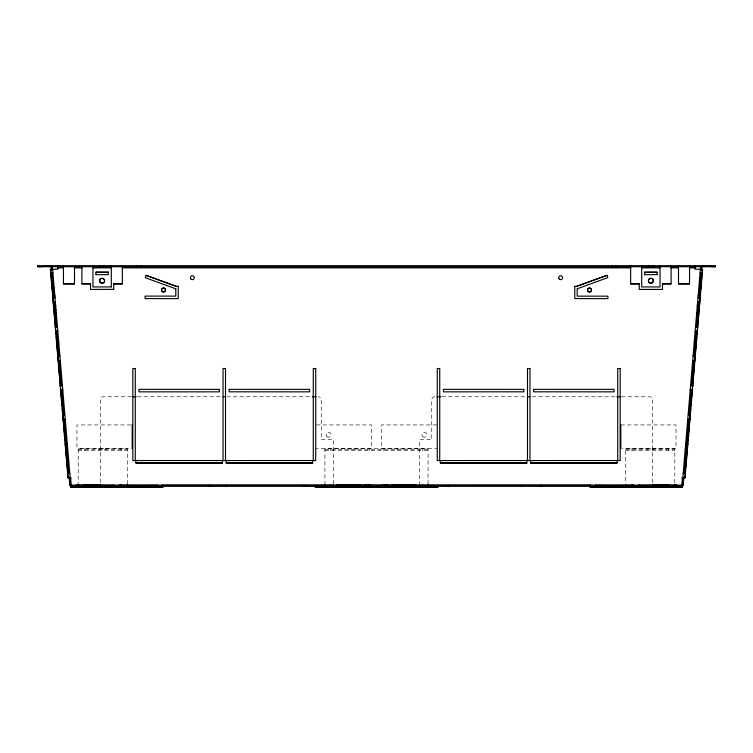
<?xml version="1.0" encoding="UTF-8"?>
<svg xmlns="http://www.w3.org/2000/svg" width="753" height="753" viewBox="0 0 753 753"><rect width="100%" height="100%" fill="white"/><g stroke="black" fill="none" stroke-linecap="round" stroke-linejoin="round"><path stroke-width="0.56" stroke-dasharray="3.77 2.82" d="M131.53 396.746L103.349 396.784A3.068 3.068 0 0 0 100.281 399.815L100.281 485.158M137.394 396.784L220.751 396.746M226.615 396.784L311.14 396.746M441.86 396.746L526.385 396.784M532.249 396.746L615.606 396.784M621.47 396.784L649.651 396.784A3.068 3.068 0 0 1 652.719 399.815L652.719 483.991M131.031 424.937L76.957 424.937L76.957 448.261L132.199 448.261M316.345 424.937L371.587 424.937L371.587 448.261L316.345 448.261M436.655 424.937L381.413 424.937L381.413 448.261L436.655 448.261M620.801 424.937L676.043 424.937L676.043 448.261L621.969 448.261M78.19 449.494L127.295 449.494M324.938 449.494L428.062 449.494M625.705 449.494L674.81 449.494M78.19 450.718L127.295 450.718M324.938 450.718L428.062 450.718M625.705 450.718L674.81 450.718M674.81 482.955L674.81 448.506L625.705 448.506L625.705 482.955M668.673 448.506L668.673 450.718M653.284 448.506L653.284 449.494M650.263 448.506L650.263 449.494M647.241 448.506L647.241 449.494M631.842 448.506L631.842 450.718M434.81 396.746L434.81 396.784A3.068 3.068 0 0 0 431.742 399.815L431.742 439.724L419.468 439.724L419.468 483.991M428.062 484.113L428.062 448.506L324.938 448.506L324.938 484.113M422.537 448.506L422.537 450.718M403.504 448.506L403.504 449.494M402.893 448.506L402.893 449.494M397.368 448.506L397.368 449.494M396.756 448.506L396.756 449.494M383.249 448.506L383.249 450.718M369.751 448.506L369.751 450.718M356.244 448.506L356.244 449.494M355.632 448.506L355.632 449.494M350.107 448.506L350.107 449.494M349.496 448.506L349.496 449.494M333.532 483.991L333.532 439.696L321.258 439.724L321.258 399.815A3.068 3.068 0 0 0 318.19 396.746L318.19 396.784M330.463 448.506L330.463 450.718M127.295 484.113L127.295 448.506L78.19 448.506L78.19 484.113M121.158 448.506L121.158 450.718M105.759 448.506L105.759 449.494M102.737 448.506L102.737 449.494M99.716 448.506L99.716 449.494M84.327 448.506L84.327 450.718M422.499 436.392A2.457 2.457 0 0 0 426.687 435.658A2.457 2.457 0 0 0 423.948 432.401A2.457 2.457 0 0 0 422.499 436.392M326.746 436.392A2.457 2.457 0 0 0 330.934 435.658A2.457 2.457 0 0 0 328.195 432.401A2.457 2.457 0 0 0 326.746 436.392"/><path stroke-width="1.13" d="M685.465 470.267L685.023 477.675L682.811 477.656L685.023 477.675L702.587 269.358L695.066 269.141L695.066 265.705M687.216 439.14L687.329 437.813M688.204 439.14L688.157 439.696L688.317 437.813M688.458 436.213L688.571 434.829L688.383 437.022M702.587 269.358L702.389 269.979L700.394 269.16L682.18 485.337L683.159 485.421L683.846 477.233M684.148 473.722L688.779 418.734M689.08 415.232L691.245 389.489M691.546 385.978L693.711 360.245M694.012 356.734L696.177 331M696.478 327.489L698.643 301.746M698.935 298.263L701.109 272.501M701.307 270.167L701.504 267.823A1.224 1.224 0 0 1 702.728 266.694L702.728 265.715A2.212 2.212 0 0 0 700.525 267.739L701.504 267.823M684.656 467.961L684.957 464.45M685.352 459.754L685.644 456.243M686.143 450.379L686.341 448.035M686.84 442.171L687.235 437.484M687.63 432.796L687.931 429.285M688.421 423.421L688.619 421.078M689.221 414.046L689.419 411.703M689.908 405.839L690.209 402.318M690.605 397.631L691 392.944M692.195 378.881L692.487 375.361M692.882 370.674L693.278 365.986M694.473 351.915L694.765 348.432M695.264 342.54L695.461 340.196M695.96 334.332L696.252 330.821M696.657 326.134L697.052 321.437M697.447 316.749L697.749 313.239M698.238 307.375L698.539 303.854M699.029 298L699.236 295.656M699.725 289.792L700.026 286.272M700.516 280.417L700.817 276.897M683.893 473.345L684.392 473.355L686.454 448.901C689.522 449.221 683.555 448.694 685.917 448.929M686.021 443.978L686.868 444.016L688.929 419.562L689.908 419.647L688.091 419.525M688.844 414.658L689.343 414.668L691.405 390.214L691.969 390.308M693.042 360.838L694.859 360.988L693.88 360.875L691.819 385.329L692.798 385.414L690.972 385.291M693.795 355.971L696.356 331.527L697.334 331.64L695.141 331.499M696.271 326.623L698.84 302.188L699.81 302.301L697.993 302.151M698.408 297.256L700.121 297.426L699.245 297.294L701.316 272.84L702.285 272.925L700.092 272.812M685.635 468.074L687.715 443.432M687.913 441.117L688.411 435.225M688.609 432.909L689.202 425.85M689.4 423.534L690.689 408.267M690.887 405.952L692.967 381.3M693.174 378.994L694.454 363.718M694.661 361.412L696.741 336.76M696.939 334.445L698.229 319.178M698.426 316.862L700.506 292.22M700.704 289.905L702.389 269.951M178.235 286.319L176.221 286.347L146.054 275.316L145.216 277.678L175.788 288.804M682.811 477.628L685.023 477.637L682.18 477.731L682.18 487.295L590.107 487.266L590.107 485.064L382.929 485.12M684.044 477.562L682.811 477.6M577.212 288.804L607.784 277.622L606.946 275.316L576.779 286.319L574.765 286.319M701.316 272.84L700.469 272.802M699.189 297.303L698.022 297.266M698.84 302.188L698.332 302.179M696.713 326.642L697.749 326.717L695.932 326.604M694.238 355.99L695.273 356.094M693.88 360.875L692.666 360.838M692.384 390.327L690.906 390.205M686.397 448.91L685.955 448.892M52.277 269.188C51.148 269.583 52.635 268.445 51.59 269.894L50.611 269.979L50.413 269.358L57.934 269.141L57.934 265.705M51.496 267.823L52.475 267.739A2.212 2.212 0 0 0 50.272 265.715L50.272 266.694A1.224 1.224 0 0 1 51.496 267.823L51.693 270.167M52.606 269.16L50.413 269.395L52.606 269.226L70.82 485.337L69.841 485.421L69.154 477.233M52.531 272.802L50.715 272.925L52.908 272.812M52.324 277.706L53.303 277.622M53.171 287.74L54.15 287.655M53.858 295.816L54.837 295.731M53.896 296.315L54.875 296.23M54.978 297.266L52.776 297.379L54.593 297.256M54.668 302.179L53.19 302.301L55.007 302.151M54.677 305.596L55.656 305.52M54.705 305.897L55.684 305.812M55.054 310.067L56.033 309.982M55.298 312.937L56.277 312.853M56.729 326.623L55.251 326.717L57.068 326.604M56.87 331.536L55.666 331.64L57.859 331.499M57.774 342.295L58.753 342.21M57.727 356.094L59.205 355.971M59.958 360.838L58.141 360.988L60.334 360.838M62.028 385.291L60.202 385.442L61.68 385.32M60.202 385.442L61.238 385.329L59.12 360.875M62.433 390.186L61.031 390.308M64.156 414.658C60.522 414.931 66.066 414.536 64.193 414.696M64.909 419.525L63.092 419.647L65.295 419.525M63.092 419.675L64.127 419.572L66.132 444.016L66.979 443.978M66.132 444.016L65.153 444.129L67.356 443.978M67.045 448.892C63.148 449.202 69.125 448.741 67.083 448.929M69.107 473.345L67.629 473.468L69.455 473.326M67.535 470.267L67.977 477.675L70.189 477.656L67.977 477.637L50.413 269.358M370.071 485.12L162.893 485.064L162.893 487.266L70.82 487.295L70.82 477.703L67.977 477.675L70.189 477.6M69.737 484.198L70.716 484.113M54.705 302.207L55.383 302.151M56.767 326.661L57.454 326.604M59.242 356L59.929 355.953M61.718 385.376L62.405 385.263M62.132 390.242L62.819 390.186M69.144 473.383L69.831 473.326M70.189 477.656L68.956 477.59M56.569 331.621L57.482 331.499M59.553 355.953L58.141 356.075M62.094 390.205L60.617 390.327M102.606 487.295L106.427 487.144M715.322 265.734L714.268 265.743M41.49 266.722L37.678 266.722L37.678 265.705L715.35 265.715L715.322 266.722L711.51 266.722M99.82 265.734L100.243 265.734M104.432 265.734L104.008 265.734M38.732 265.743L37.678 265.734M648.568 265.734L648.992 265.734M652.757 265.734L653.18 265.734M37.65 266.694L715.35 266.694M57.934 267.87L63.459 267.87M74.5 267.87L81.908 267.87M92.958 267.87L111.293 267.87M122.344 267.87L630.656 267.87M641.707 267.87L660.042 267.87M671.092 267.87L678.5 267.87M689.541 267.87L695.066 267.87M657.011 272.238L644.737 272.238L657.011 272.181L657.011 274.694M95.989 274.666L108.263 274.694L108.263 272.181M644.737 274.666L657.011 274.629M63.459 283.834L74.5 283.834M81.908 283.834L90.501 283.834L90.501 289.416L113.75 289.359M122.344 283.834L113.75 283.834L113.75 289.416M630.656 283.834L639.25 283.834L639.25 289.416L662.499 289.416L662.499 283.834L671.092 283.834M678.5 283.834L689.541 283.834M90.501 283.862L81.908 283.862L81.908 265.705M113.75 283.862L122.344 283.862L122.344 265.705M639.25 283.862L630.656 283.9L630.656 265.705M662.499 283.862L671.092 283.862L671.092 265.705M111.293 286.902L92.958 286.959L92.958 265.705M219.368 389.386L138.957 389.357L138.957 391.842L219.368 391.842L219.368 389.357M229.185 389.386L309.596 389.357L309.596 391.842L229.185 391.814L229.185 389.357M523.815 389.386L443.404 389.357L443.404 391.842L523.815 391.814L523.815 389.357M533.632 389.386L614.043 389.357L614.043 391.842L533.632 391.814L533.632 389.357M132.707 396.746L136.227 396.784M223.095 396.746L225.448 396.784M312.316 396.746L315.836 396.784M437.164 396.784L440.684 396.746M527.552 396.746L529.905 396.784M616.773 396.784L620.293 396.746M135.888 462.973L222.436 462.973L222.436 460.525L135.888 460.525L135.888 463.01L222.436 463.01M226.116 462.973L312.664 462.973L312.664 460.525L226.116 460.554L226.116 463.01L312.664 463.01M440.336 462.973L526.884 462.973L526.884 460.525L440.336 460.554L440.336 463.01L526.884 463.01M530.564 462.973L617.112 462.973L617.112 460.525L530.564 460.554L530.564 463.01L617.112 463.01M68.965 477.76L70.82 477.76M682.18 477.76L684.035 477.76M76.787 485.092L162.893 485.13M590.107 485.13L676.213 485.092M70.82 485.13L79.121 485.12M83.799 485.12L100.281 485.158M669.201 485.12L652.719 485.13L652.719 486.269M673.879 485.12L682.18 485.13M76.109 485.337L114.277 485.337M118.852 485.337L157.546 485.337M162.224 485.337L334.228 485.337M335.932 485.337L417.068 485.337M418.772 485.337L590.776 485.337M595.454 485.337L634.148 485.337M638.723 485.337L676.891 485.337M315.121 486.165L333.824 486.165M419.176 486.165L437.879 486.165M70.82 487.116L162.893 487.116M315.121 487.144L437.879 487.144M590.107 487.116L682.18 487.144M652.098 487.295L646.573 487.144M694.859 356.075L693.447 355.953M691.32 385.32L692.798 385.442M695.518 331.499L696.431 331.621M690.567 390.186L691.48 390.28M683.545 473.326L685.371 473.439L684.392 473.355M697.617 302.151L698.295 302.207M695.546 326.604L696.233 326.661M693.071 355.953L693.758 356M691.282 385.376L690.595 385.263M690.181 390.186L690.868 390.242M688.807 414.696C686.463 414.498 692.412 414.95 689.343 414.668M683.169 473.326L683.856 473.383M700.977 269.273L702.587 269.395L700.394 269.16M699.697 277.622L700.676 277.706M698.163 295.731L699.142 295.816M697.438 304.419L698.417 304.494M697.344 305.52L698.323 305.596M697.316 305.812L698.295 305.897M697.24 306.744L698.219 306.819M696.723 312.853L697.702 312.937M696.638 313.897L697.617 313.982M694.247 342.21L695.226 342.295M689.908 419.675L687.705 419.525M686.868 444.016L687.847 444.129L685.644 443.978M682.284 484.113L683.263 484.198M700.723 269.216L701.608 269.31L700.394 269.113M53.755 297.294L51.684 272.84M56.23 326.642L54.16 302.188M58.706 355.981L56.644 331.527M66.546 448.901L68.608 473.355M176.221 286.347L146.054 275.316M65.803 439.488L65.709 438.425M64.579 436.533L64.438 434.905L64.598 436.872M64.73 438.425L64.843 439.686L64.711 438.105M51.891 272.501L54.065 298.263M54.357 301.746L56.522 327.489M56.823 331L58.988 356.734M59.289 360.245L61.454 385.978M61.755 389.489L63.92 415.232M64.221 418.734L68.852 473.722M52.183 276.897L52.484 280.417M52.974 286.272L53.275 289.792M53.764 295.656L53.971 298M54.461 303.854L54.762 307.375M55.251 313.239L55.553 316.749M55.948 321.437L56.343 326.134M56.748 330.821L57.04 334.332M57.539 340.196L57.736 342.54M58.235 348.432L58.527 351.915M59.722 365.986L60.118 370.674M60.513 375.361L60.805 378.881M62 392.944L62.395 397.631M62.791 402.318L63.092 405.839M63.581 411.703L63.779 414.046M64.382 421.078L64.579 423.421M65.069 429.285L65.37 432.796M65.765 437.484L66.16 442.171M66.659 448.035L66.857 450.379M67.356 456.243L67.648 459.754M68.043 464.45L68.344 467.961M61.595 390.214L63.657 414.668M50.611 269.951L52.296 289.905M52.494 292.22L54.574 316.862M54.771 319.178L56.061 334.445M56.259 336.76L58.339 361.412M58.546 363.718L59.826 378.994M60.033 381.3L62.113 405.952M62.311 408.267L63.6 423.534M63.798 425.85L64.391 432.909M64.589 435.225L65.087 441.117M65.285 443.432L67.365 468.074M65.699 438.105L65.793 439.319M709.797 265.705L709.797 266.722M706.756 265.715L706.756 266.694M704.3 265.715L704.3 266.694M703.076 265.715L703.076 266.694M701.598 265.715L701.598 266.694M689.541 265.705L689.541 283.9L678.5 283.9L678.5 265.705M679.724 486.815L679.724 487.295M676.043 485.064L676.043 487.266M674.81 484.527L674.81 486.325M668.673 484.527L668.673 486.325M660.042 265.705L660.042 286.959L641.707 286.931L641.707 265.705M655.166 485.092L655.166 486.099M653.331 280.765L653.331 280.831A2.457 2.457 0 0 1 649.651 282.921A2.457 2.457 0 0 1 649.651 278.676A2.457 2.457 0 0 1 653.331 280.794M652.719 486.815L652.719 487.295M652.098 485.337L652.098 486.325M648.418 265.705L648.418 266.684M646.573 485.337L646.573 486.325M644.737 272.181L644.737 274.694M639.212 485.064L639.212 487.266M633.075 485.064L633.075 487.266M631.842 484.527L631.842 486.325M625.705 484.527L625.705 486.325M620.801 424.937L620.801 448.261M618.345 485.337L618.345 486.325M616.01 265.705L616.01 266.684M612.085 265.705L612.085 266.684M606.946 275.316L576.779 286.291M603.614 485.337L603.614 486.325M601.158 485.337L601.158 486.325M599.925 485.337L599.925 486.325M596.244 485.064L596.244 487.266M577.212 288.738L577.212 296.164L607.906 296.164L607.906 298.621L574.765 298.593L574.765 286.291M542.169 485.337L542.169 486.325M540.268 485.337L540.268 486.325M521.97 485.337L521.97 486.325M449.24 485.337L449.24 486.325M448.929 485.337L448.929 486.325M447.706 485.337L447.706 486.325M445.249 485.337L445.249 486.325M437.879 485.337L437.879 487.266L432.354 487.295L315.385 487.276L315.121 485.337M432.354 485.337L432.354 486.325M430.518 485.337L430.518 486.325M428.062 484.433L428.062 486.325M422.537 484.433L422.537 486.325M419.468 485.064L419.468 487.295M416.4 487.295L416.4 485.064L391.842 485.064L391.842 487.295M388.774 487.295L388.774 485.064L364.226 485.064L364.226 487.295M383.249 484.433L383.249 486.325M369.751 484.433L369.751 486.325M361.158 487.295L361.158 485.064L336.6 485.092L336.6 487.295M333.532 485.064L333.532 487.295M330.463 484.433L330.463 486.325M324.938 484.433L324.938 486.325M322.482 485.337L322.482 486.325M320.646 485.337L320.646 486.325M307.751 485.337L307.751 486.325M305.294 485.337L305.294 486.325M304.071 485.337L304.071 486.325M303.76 485.337L303.76 486.325M226.116 485.337L226.116 486.325M210.708 485.337L210.708 486.325M208.807 485.337L208.807 486.325M178.235 286.291L178.235 298.621L145.094 298.593L145.094 296.108L175.788 296.136L175.788 288.738M156.756 485.064L156.756 487.266M153.075 485.337L153.075 486.325M151.842 485.337L151.842 486.325M149.386 485.337L149.386 486.325M140.915 265.705L140.915 266.684M136.99 265.705L136.99 266.684M134.655 485.337L134.655 486.325M132.199 424.937L132.199 448.261M127.295 484.433L127.295 486.325M121.158 484.433L121.158 486.325M119.925 485.064L119.925 487.266M113.788 485.064L113.788 487.266M111.293 265.705L111.293 286.959M106.427 485.337L106.427 486.325M104.582 280.765L104.582 280.831A2.457 2.457 0 0 1 100.902 282.921A2.457 2.457 0 0 1 100.902 278.676A2.457 2.457 0 0 1 104.582 280.794M100.902 485.337L100.902 486.325M100.281 485.13L100.281 486.099M99.669 265.705L99.669 266.684M97.834 485.092L97.834 486.269M97.834 486.815L97.834 487.295M95.989 272.181L95.989 274.694M84.327 484.433L84.327 486.325M78.19 484.433L78.19 486.325M76.957 485.064L76.957 487.266M74.5 265.705L74.5 283.9L63.459 283.862L63.459 265.705M51.402 265.715L51.402 266.694M49.924 265.715L49.924 266.694M48.7 265.715L48.7 266.694M46.244 265.715L46.244 266.694M43.203 265.705L43.203 266.722M69.747 484.301A2.212 2.212 0 0 0 71.949 486.325L681.051 486.325A2.212 2.212 0 0 0 683.253 484.301M682.274 484.217A1.224 1.224 0 0 1 681.738 485.13M71.262 485.13A1.224 1.224 0 0 1 70.726 484.217M108.263 272.209L95.989 272.209L108.263 272.238M135.276 368.499L132.82 368.528L132.82 460.554L135.276 460.554L135.276 368.499M225.505 368.528L223.048 368.499L223.048 460.554L225.505 460.525L225.505 368.499M315.733 368.528L313.276 368.499L313.276 460.554L315.733 460.554L315.733 368.499M439.724 368.499L437.267 368.528L437.267 460.554L439.724 460.525L439.724 368.499M529.952 368.528L527.495 368.499L527.495 460.554L529.952 460.554L529.952 368.499M620.18 368.499L617.724 368.528L617.724 460.554L620.18 460.525L620.18 368.499M591.453 290.027L591.453 289.971A1.967 1.967 0 0 0 588.507 288.267A1.967 1.967 0 0 0 588.507 291.665A1.967 1.967 0 0 0 591.453 289.971A1.967 1.967 0 0 0 588.507 288.333A1.967 1.967 0 0 0 588.507 291.731A1.967 1.967 0 0 0 591.453 290.027M165.472 290.027L165.472 289.971A1.967 1.967 0 0 0 162.526 288.267A1.967 1.967 0 0 0 162.526 291.665A1.967 1.967 0 0 0 165.472 289.971A1.967 1.967 0 0 0 162.526 288.333A1.967 1.967 0 0 0 162.526 291.731A1.967 1.967 0 0 0 165.472 290.027M100.243 282.347A2.457 2.457 0 0 0 104.432 281.603A2.457 2.457 0 0 0 101.702 278.346A2.457 2.457 0 0 0 100.243 282.347M559.14 278.958A1.967 1.967 0 0 0 562.491 278.365A1.967 1.967 0 0 0 560.298 275.767A1.967 1.967 0 0 0 559.14 278.958M190.848 278.958A1.967 1.967 0 0 0 194.199 278.365A1.967 1.967 0 0 0 192.015 275.767A1.967 1.967 0 0 0 190.848 278.958M648.992 282.347A2.457 2.457 0 0 0 653.18 281.603A2.457 2.457 0 0 0 650.451 278.346A2.457 2.457 0 0 0 648.992 282.347"/></g></svg>
